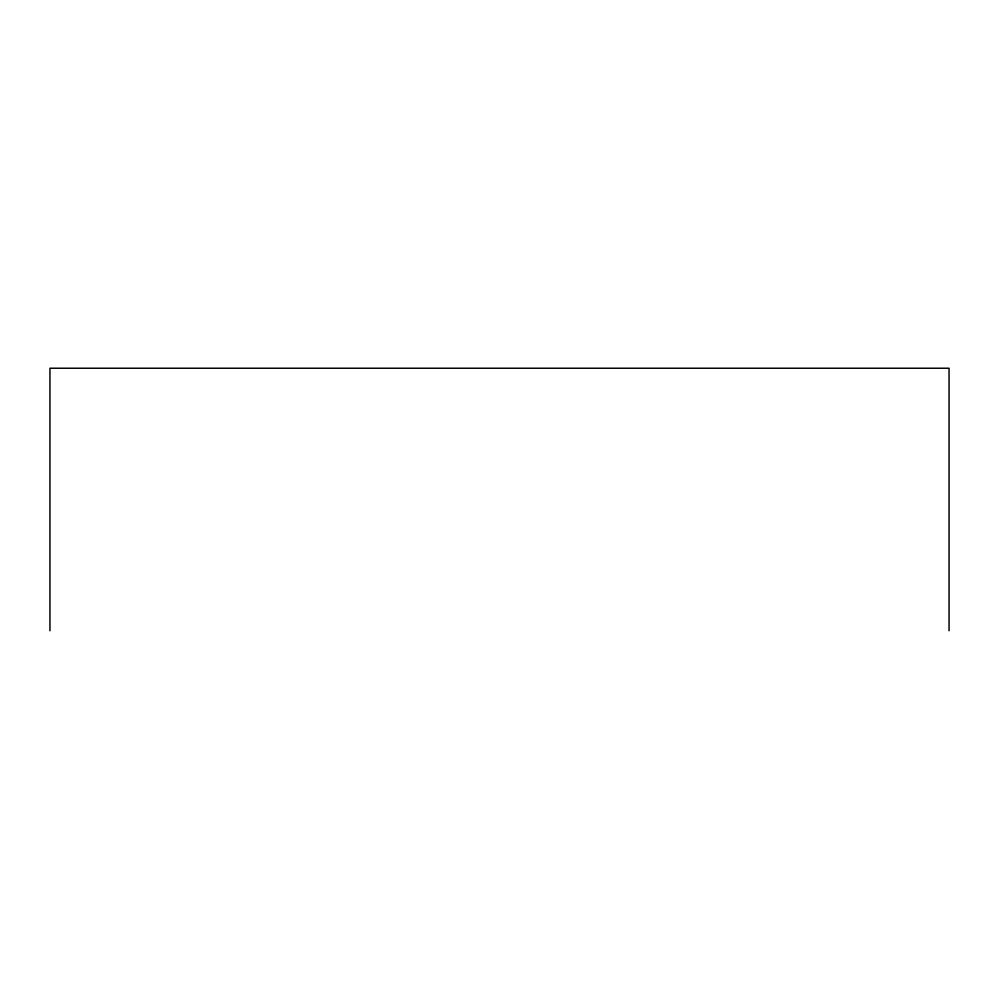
<?xml version="1.0" encoding="UTF-8"?>
<svg xmlns="http://www.w3.org/2000/svg" width="999" height="999" viewBox="0 0 999 999"><rect width="100%" height="100%" fill="white"/><g stroke="black" fill="none" stroke-linecap="round" stroke-linejoin="round"><path stroke-width="1.5" d="M949.05 630.769L949.05 368.231L49.95 368.231L49.95 630.769"/></g></svg>
